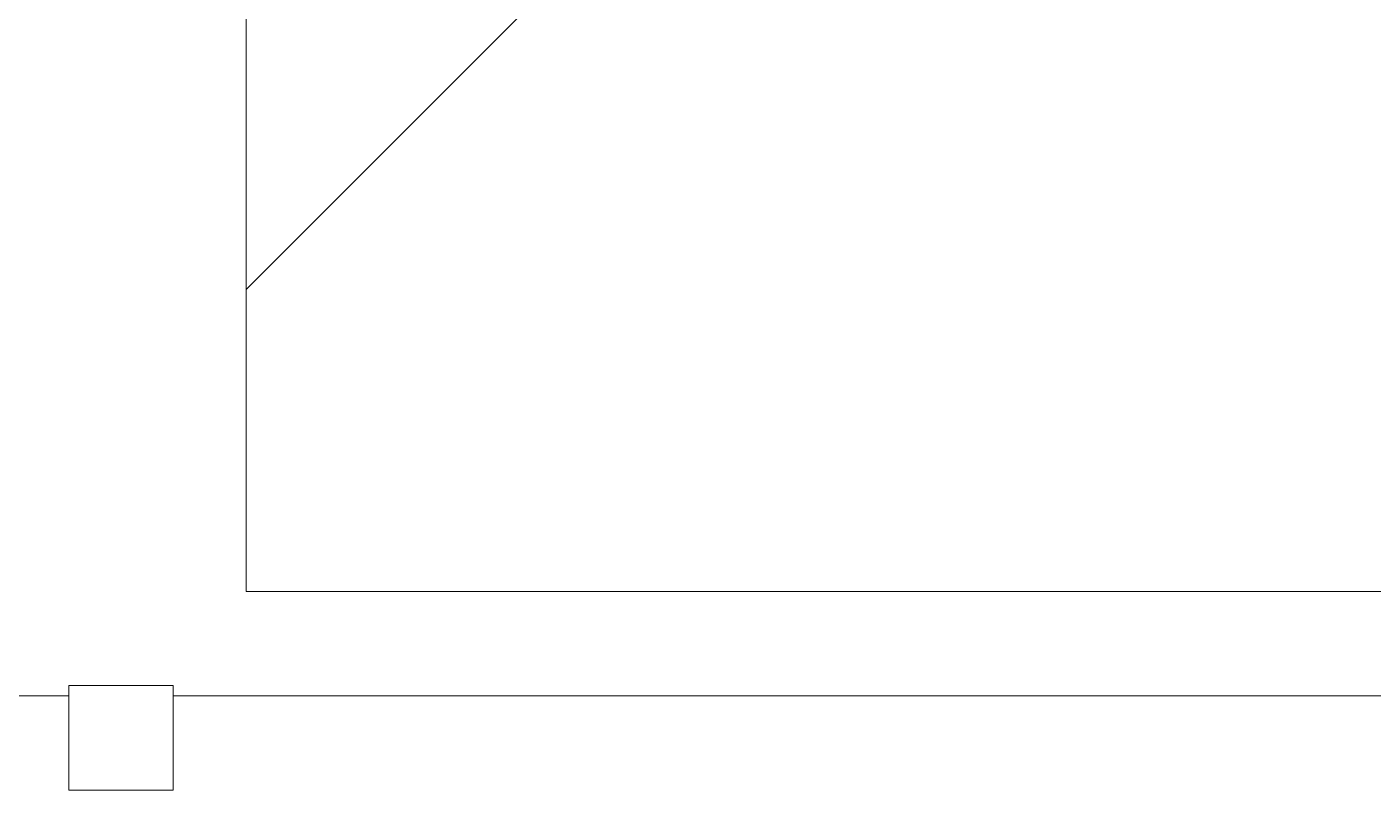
# Model space of a CAD drawing. Header units: millimetres. Extents: x 81711 to 274967, y -8553 to 29000.
# Drawn here: x 232664.7 to 232922.4, y 21642 to 21788 of the extents above; entities that cross this region are included whole.
import ezdxf

# ---------------------------------------------------------------- set-up
doc = ezdxf.new("R2010")
doc.units = ezdxf.units.MM
doc.layers.add('A-FLOR-2', color=7, linetype='Continuous', lineweight=5, true_color=0xaaaaaa)
doc.layers.add('A-WALL-10', color=7, linetype='Continuous', lineweight=5)
doc.layers.add('I-WALL-27', color=7, linetype='Continuous', lineweight=5)

msp = doc.modelspace()

# ---------------------------------------------------------------- hatches: boundary and pattern name
at = {"layer": 'I-WALL-27'}
h = msp.add_hatch(dxfattribs=at)
h.set_pattern_fill('FP_74', color=256, style=0, pattern_type=2)
h.set_pattern_definition([(45, (147956.67, 0), (-285.1231, 285.1231), []), (45, (148241.8, 0), (-285.1231, 285.1231), [504.031, -100.806, 16.764, -84.042])])
h.paths.add_polyline_path([(232826.67, 21680), (232926.67, 21680), (232926.67, 27100), (232706.67, 27100), (232706.67, 21680)])

# ---------------------------------------------------------------- linework, layer by layer
at = {"layer": 'A-FLOR-2'}
for p, q in [((232672.67, 21660), (231436.67, 21660)), ((233391.34, 21660), (232692.67, 21660))]:
    msp.add_line(p, q, dxfattribs=at)
at = {"layer": 'A-WALL-10'}
for p, q in [((232692.67, 21662), (232672.67, 21662)), ((232672.67, 21662), (232672.67, 21642)), ((232692.67, 21642), (232692.67, 21662)), ((232672.67, 21642), (232692.67, 21642))]:
    msp.add_line(p, q, dxfattribs=at)
at = {"layer": 'I-WALL-27'}
for p, q in [((232706.67, 27100), (232706.67, 21680)), ((232706.67, 21680), (233361.34, 21680))]:
    msp.add_line(p, q, dxfattribs=at)

doc.saveas('drawing.dxf')
